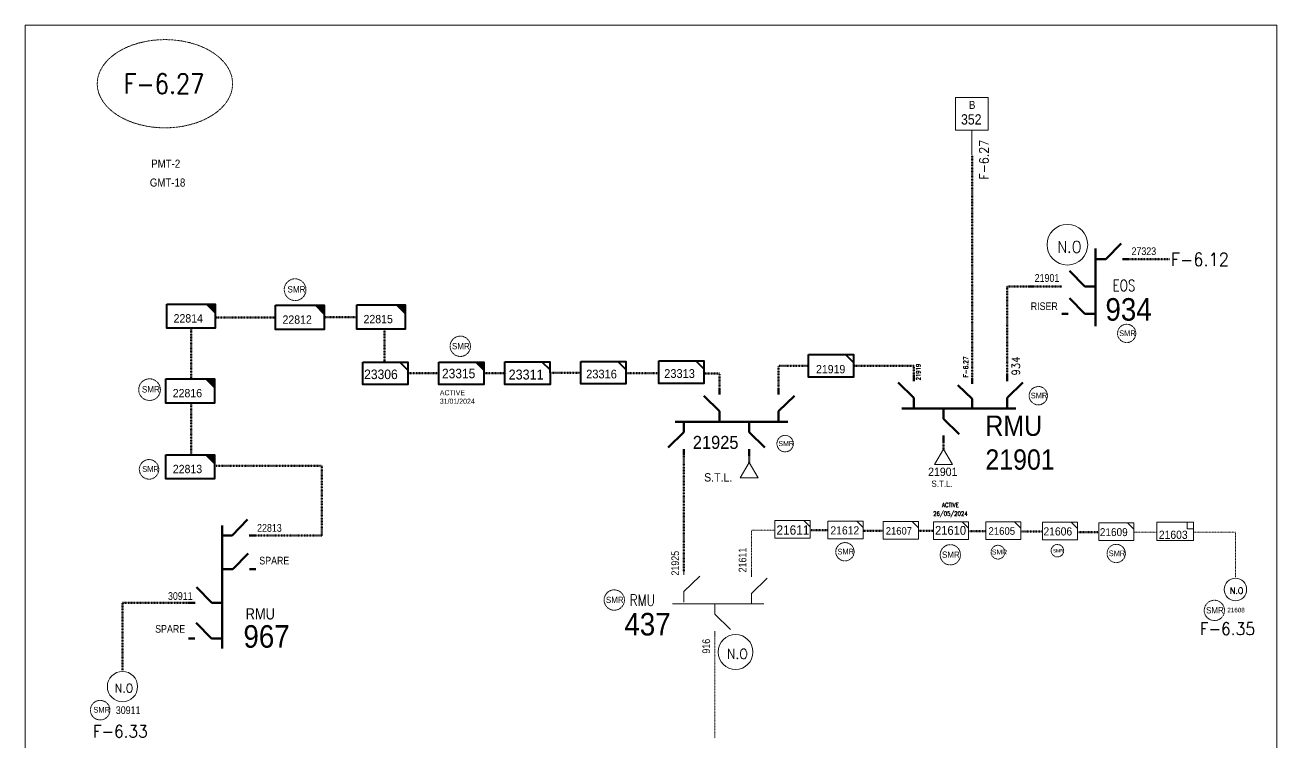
# Model space of a CAD drawing. Header units: metres. Extents: x 65984 to 144644, y -19036 to 23726.
# Drawn here: x 101613 to 102528, y -4146 to -3622 of the extents above; entities that cross this region are included whole.
import ezdxf
from ezdxf.enums import TextEntityAlignment as Align

# ---------------------------------------------------------------- set-up
doc = ezdxf.new("R2010")
doc.units = ezdxf.units.M
doc.header["$MEASUREMENT"] = 0
doc.linetypes.add('DGN Style 3', pattern=[0.013877, 0, -0.013877])
doc.layers.get('0').update_dxf_attribs({"color": 95, "lineweight": 40})
for name, color, linetype, lineweight in [('d_eos', 111, 'Continuous', 40), ('d_eos no', 121, 'Continuous', 40), ('d_switch', 95, 'Continuous', 40), ('d_tf', 1, 'Continuous', 40), ('d_tf no', 6, 'Continuous', 40), ('d_ug cable', 95, 'Continuous', 40), ('d_unit sub', 7, 'Continuous', 40), ('fedr no', 95, 'Continuous', 40), ('GRID STATION  04', 7, 'Continuous', 40), ('GRID STATION 01', 7, 'Continuous', 40), ('Level 37', 7, 'Continuous', 0), ('O H MAIN FEEDER', 4, 'Continuous', 100), ('SW N O', 114, 'Continuous', 30)]:
    doc.layers.add(name, color=color, linetype=linetype, lineweight=lineweight)
doc.styles.add('NASKHF', font='naskhf.shx', dxfattribs={"height": 8})
doc.styles.add('Style-Arial', font='arial.ttf')
doc.styles.add('Style-ENGINEERING', font='ENGINEERING.shx')
doc.styles.add('Style-msdefault', font='msdefault.shx')
doc.styles.add('Style-simplex', font='simplex.shx')
doc.styles.add('Style-STANDARD', font='STANDARD.shx')

# ---------------------------------------------------------------- blocks, each defined once
blk = doc.blocks.new('TF3')
at = {"color": 0, "linetype": 'ByBlock', "lineweight": -2}
for p, q in [((11.3, 9), (18.3, 9)), ((18.3, 9), (18.3, 2))]:
    blk.add_line(p, q, dxfattribs=at)
at = {"color": 0, "linetype": 'ByBlock', "lineweight": -2, "flags": 128}
blk.add_lwpolyline([(18.3, 2), (11.3, 2), (11.3, 9)], dxfattribs=at)
at = {"color": 0, "linetype": 'ByBlock', "lineweight": -2}
blk.add_3dface([(-21.7, 9), (18.3, 9), (18.3, -11), (-21.7, -11)], dxfattribs=at)
blk = doc.blocks.new('TF_8')
at = {"color": 0, "linetype": 'ByBlock', "lineweight": -2}
blk.add_line((6.3, 4.95), (9.9, 1.35), dxfattribs=at)
blk.add_3dface([(-10.1, 4.95), (9.9, 4.95), (9.9, -5.05), (-10.1, -5.05)], dxfattribs=at)
blk = doc.blocks.new('exist.us-1000kva')
at = {"color": 0, "linetype": 'ByBlock', "lineweight": -2, "flags": 128}
blk.add_lwpolyline([(40, 12.9), (32.8, 20), (40, 20)], close=True, dxfattribs=at)
at = {"color": 0, "linetype": 'ByBlock', "lineweight": -2, "extrusion": (0, 0, -1)}
blk.add_solid([(-40, 12.9), (-32.8, 20), (-40, 20)], dxfattribs=at)
at = {"color": 0, "linetype": 'ByBlock', "lineweight": -2, "xscale": 2, "yscale": 2}
blk.add_blockref('TF_8', (20.2, 10.1), dxfattribs=at)
blk = doc.blocks.new('TRA1_1535')
at = {"layer": 'd_tf', "color": 4, "linetype": 'Continuous', "lineweight": 0, "ltscale": 0.000585115, "extrusion": (0, 0, -1), "flags": 128}
blk.add_lwpolyline([(-9.9, -17), (0.1, 0), (10.1, -17)], close=True, dxfattribs=at)
blk = doc.blocks.new('TRA1_1534')
at = {"layer": 'd_tf', "color": 4, "linetype": 'Continuous', "lineweight": 0, "ltscale": 0.000585115, "xscale": 1.000046564039522, "yscale": 1.000046564039522, "zscale": 1.000046564039522, "rotation": 180}
blk.add_blockref('TRA1_1535', (0, 0), dxfattribs=at)
blk = doc.blocks.new('*U3667')
at = {"layer": 'SW N O', "color": 3, "lineweight": 13, "ltscale": 0.426762}
blk.add_circle((0, 0), 16.8, dxfattribs=at)
at = {"layer": 'SW N O', "color": 3, "lineweight": 13, "insert": (1.7, -1.8), "char_height": 9.6, "attachment_point": 5, "line_spacing_factor": 0.6, "style": 'Style-STANDARD'}
blk.add_mtext('N.O', dxfattribs=at)
blk = doc.blocks.new('*U3810')
at = {"layer": 'SW N O', "color": 3, "lineweight": 13, "ltscale": 0.426762}
blk.add_circle((0, 0), 16.8, dxfattribs=at)
at = {"layer": 'SW N O', "color": 3, "lineweight": 13, "insert": (1.7, -1.8), "char_height": 9.6, "attachment_point": 5, "line_spacing_factor": 0.6, "style": 'Style-STANDARD'}
blk.add_mtext('N.O', dxfattribs=at)
blk = doc.blocks.new('*U3942')
at = {"layer": 'SW N O', "color": 3, "lineweight": 13, "ltscale": 0.426762}
blk.add_circle((0, 0), 16.8, dxfattribs=at)
at = {"layer": 'SW N O', "color": 3, "lineweight": 13, "insert": (1.7, -1.8), "char_height": 9.6, "attachment_point": 5, "line_spacing_factor": 0.6, "style": 'Style-STANDARD'}
blk.add_mtext('N.O', dxfattribs=at)
blk = doc.blocks.new('*U3950')
at = {"layer": 'SW N O', "color": 3, "lineweight": 13, "ltscale": 0.426762}
blk.add_circle((0, 0), 16.8, dxfattribs=at)
at = {"layer": 'SW N O', "color": 3, "lineweight": 13, "insert": (1.7, -1.8), "char_height": 9.6, "attachment_point": 5, "line_spacing_factor": 0.6, "style": 'Style-STANDARD'}
blk.add_mtext('N.O', dxfattribs=at)

msp = doc.modelspace()

# ---------------------------------------------------------------- linework, layer by layer
at = {"layer": 'd_eos', "color": 1, "linetype": 'Continuous', "lineweight": 211, "ltscale": 1.050298}
for p, q in [((102395.16, -3784.9), (102395.15, -3841.45)), ((102402.81, -3792.65), (102413.99, -3781.13)), ((102395.16, -3792.65), (102402.81, -3792.65)), ((102415.05, -3792.65), (102419.7, -3792.65)), ((102395.16, -3812.63), (102387.51, -3812.63)), ((102395.15, -3832.61), (102387.5, -3832.61))]:
    msp.add_line(p, q, dxfattribs=at)
at = {"layer": 'd_eos', "color": 7, "linetype": 'Continuous', "lineweight": 211, "ltscale": 1.050298}
for p, q in [((102387.51, -3812.63), (102376.33, -3801.11)), ((102350.39, -3812.65), (102345.74, -3812.65)), ((102387.5, -3832.61), (102376.32, -3821.09)), ((102375.26, -3832.61), (102370.61, -3832.61)), ((102120.66, -3891.43), (102120.66, -3886.78)), ((102163.78, -3891.42), (102163.78, -3886.78))]:
    msp.add_line(p, q, dxfattribs=at)
at = {"layer": 'd_eos', "color": 2, "linetype": 'Continuous', "lineweight": 211, "ltscale": 1.050298}
for p, q in [((102262.67, -3881.66), (102262.67, -3877.01)), ((102330.66, -3881.64), (102330.67, -3876.99)), ((102262.67, -3893.91), (102251.15, -3882.73)), ((102330.66, -3893.88), (102342.19, -3882.7)), ((102120.66, -3903.68), (102109.14, -3892.49)), ((102163.78, -3903.67), (102175.3, -3892.49)), ((102262.67, -3901.56), (102262.67, -3893.91)), ((102330.66, -3901.54), (102330.66, -3893.88)), ((102120.66, -3911.33), (102120.66, -3903.68)), ((102163.78, -3911.32), (102163.78, -3903.67)), ((102337.12, -3901.55), (102253.76, -3901.56)), ((102284.23, -3901.56), (102284.23, -3909.21)), ((102170.42, -3911.32), (102088.23, -3911.33)), ((102094.61, -3911.33), (102094.61, -3918.98)), ((102142.22, -3911.33), (102142.22, -3918.98)), ((102284.23, -3909.21), (102295.76, -3920.4)), ((102094.61, -3918.98), (102083.09, -3930.16)), ((102142.22, -3918.98), (102153.75, -3930.17)), ((102284.23, -3921.46), (102284.23, -3926.11)), ((102094.61, -3931.23), (102094.61, -3935.88)), ((102142.22, -3931.23), (102142.22, -3935.88))]:
    msp.add_line(p, q, dxfattribs=at)
at = {"layer": 'd_eos', "color": 2, "linetype": 'Continuous', "lineweight": 211, "ltscale": 0.945269}
for p, q in [((102305.13, -3894.66), (102294.76, -3884.6)), ((102305.13, -3883.64), (102305.13, -3879.46)), ((102305.13, -3901.55), (102305.13, -3894.66))]:
    msp.add_line(p, q, dxfattribs=at)
at = {"layer": 'd_eos', "color": 7, "linetype": 'Continuous', "lineweight": 211, "ltscale": 0.787465}
for p, q in [((101764.69, -3994.23), (101775.86, -3982.72)), ((101757.04, -3994.23), (101764.69, -3994.23)), ((101757.22, -4076.78), (101757.22, -3987.08)), ((101776.93, -3994.23), (101781.58, -3994.23)), ((101765.03, -4018.91), (101776.21, -4007.39)), ((101757.38, -4018.91), (101765.03, -4018.91)), ((101777.28, -4018.91), (101781.92, -4018.91)), ((101749.74, -4043.58), (101738.56, -4032.06)), ((101737.49, -4043.58), (101732.85, -4043.58)), ((101757.38, -4043.58), (101749.74, -4043.58)), ((101749.57, -4069.59), (101738.39, -4058.07)), ((101737.33, -4069.59), (101732.68, -4069.59)), ((101757.22, -4069.59), (101749.57, -4069.59))]:
    msp.add_line(p, q, dxfattribs=at)
at = {"layer": 'd_eos', "color": 2, "linetype": 'Continuous', "lineweight": 13, "ltscale": 0.787465}
for p, q in [((102094.61, -4023.05), (102094.61, -4018.41)), ((102143.96, -4024.42), (102143.96, -4019.77)), ((102094.61, -4035.3), (102106.13, -4024.12)), ((102143.95, -4036.66), (102155.47, -4025.49)), ((102094.61, -4042.94), (102094.61, -4035.3)), ((102143.95, -4044.31), (102143.95, -4036.66)), ((102152.96, -4044.15), (102086.39, -4044.15)), ((102117.2, -4044.15), (102117.2, -4051.79)), ((102117.2, -4051.79), (102128.72, -4062.97)), ((102117.2, -4064.04), (102117.2, -4068.68))]:
    msp.add_line(p, q, dxfattribs=at)
at = {"layer": 'd_ug cable', "color": 1, "linetype": 'DGN Style 3', "lineweight": 100}
msp.add_line((102419.7, -3792.65), (102449.2, -3792.65), dxfattribs=at)
at = {"layer": 'd_ug cable', "color": 4, "linetype": 'DGN Style 3', "lineweight": 106}
for p, q in [((101855.58, -3835.04), (101831.86, -3835.04)), ((102284.23, -3926.11), (102284.23, -3931.24)), ((102142.22, -3935.88), (102142.22, -3941.01))]:
    msp.add_line(p, q, dxfattribs=at)
at = {"layer": 'd_ug cable', "color": 4, "linetype": 'DGN Style 3', "lineweight": 13}
for p, q in [((102143.96, -4019.76), (102143.96, -3990.72)), ((102161.01, -3990.42), (102144.06, -3990.42)), ((102497.51, -4024.81), (102497.51, -3991.99))]:
    msp.add_line(p, q, dxfattribs=at)
at = {"layer": 'd_ug cable', "color": 55, "linetype": 'DGN Style 3', "lineweight": 13}
msp.add_line((102117.17, -4069.18), (102117.17, -4142.28), dxfattribs=at)
at = {"layer": 'd_ug cable', "color": 4, "linetype": 'DGN Style 3', "lineweight": 106, "flags": 128}
for points in [[(102305.07, -3716.94), (102305.07, -3879.42)], [(102370.61, -3812.63), (102330.67, -3812.63), (102330.67, -3876.99)], [(101752.3, -3835.15), (101796.39, -3835.15)], [(101734.58, -3879.97), (101734.58, -3843.11)], [(101875.85, -3867.78), (101875.85, -3843.66)], [(101915.62, -3875.78), (101892.99, -3875.78)], [(101964.76, -3875.78), (101948.41, -3875.78)], [(102019.32, -3875.48), (101996.94, -3875.65)], [(102076.32, -3875.9), (102052.22, -3875.9)], [(102120.66, -3886.78), (102120.66, -3876.14), (102110.02, -3876.14)], [(102163.78, -3886.78), (102163.78, -3870.5), (102185.65, -3870.5)], [(102218.55, -3870.48), (102262.67, -3870.48), (102262.67, -3877.01)], [(101734.62, -3935.34), (101734.57, -3897.7)], [(101751.84, -3943.56), (101830.1, -3943.56)], [(101830.16, -3943.56), (101830.16, -3994.3)], [(101830.01, -3994.23), (101781.58, -3994.23)], [(102199.78, -3990.4), (102186.58, -3990.4)], [(102239.85, -3990.88), (102225.79, -3990.88)], [(102276.35, -3990.96), (102266.25, -3990.96)], [(102314.85, -3991.08), (102302.96, -3991.08)], [(102356.11, -3991.4), (102341.02, -3991.4)], [(102397.26, -3991.8), (102382.51, -3991.8)]]:
    msp.add_lwpolyline(points, dxfattribs=at)
at = {"layer": 'd_ug cable', "color": 4, "linetype": 'DGN Style 3', "lineweight": 140, "flags": 128}
msp.add_lwpolyline([(102094.61, -4020.64), (102094.61, -3935.88)], dxfattribs=at)
at = {"layer": 'd_ug cable', "color": 4, "linetype": 'DGN Style 3', "lineweight": 13, "flags": 128}
for points in [[(102439.95, -3991.94), (102423.4, -3991.94)], [(102466.56, -3991.99), (102497.51, -3991.99)]]:
    msp.add_lwpolyline(points, dxfattribs=at)
at = {"layer": 'd_ug cable', "color": 7, "linetype": 'DGN Style 3', "lineweight": 106, "flags": 128}
for points in [[(101684.41, -4092.5), (101684.41, -4043.58)], [(101732.85, -4043.58), (101684.42, -4043.58)]]:
    msp.add_lwpolyline(points, dxfattribs=at)
at = {"layer": 'd_ug cable', "color": 2, "linetype": 'DGN Style 3', "lineweight": 13}
for centre, radius in [((101810.6, -3814.94), 7.92), ((102418.03, -3846.82), 6.68), ((101931.27, -3856.23), 7.42), ((101704.26, -3887.91), 7.92), ((102353.45, -3892.28), 6.68), ((102168.54, -3927.3), 6.01), ((101703.93, -3946.07), 7.13), ((102212.25, -4006.19), 6.68), ((102289.22, -4008.42), 7.42), ((102367.44, -4005.42), 4.56), ((102410.4, -4007.45), 6.68), ((102043.74, -4041.44), 7.42), ((102482.1, -4049.02), 7.42), ((101668.21, -4121.8), 7.13)]:
    msp.add_circle(centre, radius, dxfattribs=at)
at = {"layer": 'd_ug cable', "color": 1, "linetype": 'DGN Style 3', "lineweight": 13}
msp.add_circle((102324.01, -4006.51), 5.02, dxfattribs=at)
at = {"layer": 'fedr no', "color": 82, "linetype": 'DGN Style 3', "lineweight": 13, "true_color": 0x1dc70e}
msp.add_ellipse((101715.52, -3664.6), major_axis=(49.41, 0), ratio=0.651175, dxfattribs=at)
at = {"layer": 'GRID STATION  04', "color": 4, "linetype": 'Continuous', "lineweight": 13, "ltscale": 0.456961}
msp.add_line((102304.96, -3698.92), (102304.96, -3716.61), dxfattribs=at)
at = {"layer": 'GRID STATION  04', "color": 4, "linetype": 'Continuous', "lineweight": 13, "ltscale": 0.658023, "flags": 128}
msp.add_lwpolyline([(102316.82, -3698.44), (102316.82, -3674.67), (102293.05, -3674.67), (102293.05, -3698.44)], close=True, dxfattribs=at)
at = {"layer": 'O H MAIN FEEDER', "color": 140, "linetype": 'Continuous', "lineweight": 13, "flags": 128}
msp.add_lwpolyline([(101613.33, -3621.78), (102527.8, -3621.78), (102527.8, -4275.87), (101613.33, -4275.87)], close=True, dxfattribs=at)

# ---------------------------------------------------------------- block references
at = {"layer": 'd_tf', "color": 4, "linetype": 'Continuous', "lineweight": 0, "ltscale": 0.000585115, "extrusion": (0, 0, -1), "xscale": 0.6581423260922024, "yscale": 0.6581423260922024, "zscale": 0.6581423260922024, "rotation": 180}
for p in [(-102284.18, -3931.22), (-102142.17, -3940.99)]:
    msp.add_blockref('TRA1_1534', p, dxfattribs=at)
at = {"layer": 'd_unit sub', "color": 4, "linetype": 'Continuous', "lineweight": 40}
for name, p, xscale, yscale, zscale, rotation in [('exist.us-1000kva', (101716.84, -3843.11), 0.8867185779850889, 0.8867185779850889, 0.8867185779850889, 359.9999999999999), ('exist.us-1000kva', (101855.58, -3843.66), 0.8867185779850889, 0.8867185779850889, 0.8867185779850889, 359.9999999999999), ('TF_8', (101876.7, -3875.92), 1.644815907510749, 1.644815907510749, 0.4112039768776864, 0.0399999999999579), ('TF_8', (101980.51, -3875.71), 1.644815907510749, 1.644815907510749, 0.4112039768776864, 0.0399999999999579), ('TF_8', (102035.94, -3875.39), 1.644815907510749, 1.644815907510749, 0.4112039768776864, 0.0399999999999579), ('TF_8', (102092.93, -3875.01), 1.644815907510749, 1.644815907510749, 0.4112039768776864, 0.0399999999999579), ('TF_8', (102202.26, -3870.41), 1.644815907510749, 1.644815907510749, 0.4112039768776864, 0.0399999999999579)]:
    msp.add_blockref(name, p, dxfattribs=dict(at, xscale=xscale, yscale=yscale, zscale=zscale, rotation=rotation))
at = {"layer": 'd_unit sub', "color": 2, "linetype": 'Continuous', "lineweight": 40, "xscale": 0.8867185779850889, "yscale": 0.8867185779850889, "zscale": 0.8867185779850889, "rotation": 359.9999999999999}
for p in [(101796.39, -3844.02), (101716.21, -3897.7), (101716.28, -3953.07)]:
    msp.add_blockref('exist.us-1000kva', p, dxfattribs=at)
at = {"layer": 'd_unit sub', "color": 2, "linetype": 'Continuous', "lineweight": 40, "xscale": 0.8213812272213343, "yscale": 0.8237212699230111, "zscale": 1.349094412328369}
msp.add_blockref('exist.us-1000kva', (101915.56, -3884.23), dxfattribs=at)
at = {"layer": 'd_unit sub', "color": 4, "linetype": 'Continuous', "lineweight": 13, "xscale": 1.282748550313862, "yscale": 1.282748550313862, "zscale": 0.1475740590934055, "rotation": 359.9999999999999}
for p in [(102174.04, -3989.83), (102253.17, -3990.47)]:
    msp.add_blockref('TF_8', p, dxfattribs=at)
at = {"layer": 'd_unit sub', "color": 2, "linetype": 'Continuous', "lineweight": 13, "xscale": 1.282748550313862, "yscale": 1.282748550313862, "zscale": 0.1475740590934055, "rotation": 359.9999999999999}
for p in [(102212.74, -3990.21), (102289.82, -3990.71), (102328.12, -3990.81), (102369.41, -3991.06), (102410.64, -3991.55)]:
    msp.add_blockref('TF_8', p, dxfattribs=at)
at = {"layer": 'd_unit sub', "color": 4, "linetype": 'Continuous', "lineweight": 13, "xscale": 0.6687274088900982, "yscale": 0.6687274088900982, "zscale": 0.2249261684093972}
msp.add_blockref('TF3', (102454.54, -3990.68), dxfattribs=at)
at = {"layer": 'SW N O', "color": 3, "lineweight": 13, "rotation": 359.9999999999999}
for name, p, xscale, yscale, zscale in [('*U3942', (102374.71, -3782.08), 0.8837376104414433, 0.8837376104414433, 0.8837376104414433), ('*U3810', (102497.51, -4033.75), 0.4857005455419667, 0.4857005455419667, 0.4857005455419667), ('*U3667', (102132.36, -4079.37), 0.7562515479323109, 0.7562515479323109, 0.7562515479323109), ('*U3950', (101684.51, -4104.61), 0.6575532693283592, 0.6575532693283592, 0.6575532693283592)]:
    msp.add_blockref(name, p, dxfattribs=dict(at, xscale=xscale, yscale=yscale, zscale=zscale))

# ---------------------------------------------------------------- texts
at = {"layer": 'd_eos no', "color": 2, "linetype": 'Continuous', "lineweight": 140, "style": 'Style-Arial', "width": 0.88}
msp.add_text('934', height=16.454, dxfattribs=at).set_placement((102402.54, -3821.08), align=Align.TOP_LEFT)
at = {"layer": 'd_eos no', "color": 2, "linetype": 'Continuous', "lineweight": 140, "insert": (102314.83, -3906.8), "char_height": 14.8082, "attachment_point": 1, "style": 'Style-STANDARD'}
msp.add_mtext('\\fArial|b0|i0|c178178|p39;\\H1x;\\W0.88;RMU\\P21901', dxfattribs=at)
at = {"layer": 'd_switch', "color": 7, "linetype": 'Continuous', "lineweight": 30, "style": 'Style-ENGINEERING', "width": 0.857143}
for s, p in [('27323', (102421.56, -3783.99)), ('RISER', (102347.95, -3824.16))]:
    msp.add_text(s, height=5.644, dxfattribs=at).set_placement(p, align=Align.TOP_LEFT)
msp.add_text('21901', height=5.644, dxfattribs=at).set_placement((102368.82, -3809.2), align=Align.RIGHT)
at = {"layer": 'd_tf no', "color": 1, "linetype": 'Continuous', "lineweight": 13, "style": 'Style-msdefault', "width": 0.947368}
for height, p in [(4.677, (101805.01, -3812.3)), (4.138, (102412.55, -3844.65)), (4.597, (101925.18, -3853.82)), (4.677, (101698.67, -3885.27)), (4.138, (102347.97, -3890.11)), (3.724, (102163.6, -3925.35)), (4.209, (101698.9, -3943.7)), (4.138, (102206.77, -4004.02)), (4.138, (102404.92, -4005.28)), (4.597, (102283.13, -4006.01)), (4.597, (102037.65, -4039.03)), (4.597, (102476.01, -4046.61)), (4.209, (101663.18, -4119.42))]:
    msp.add_text('SMR', height=height, dxfattribs=at).set_placement(p, align=Align.TOP_LEFT)
at = {"layer": 'd_tf no', "color": 4, "lineweight": 40, "style": 'Style-msdefault', "width": 0.945946}
msp.add_text('22814', height=6.088, dxfattribs=at).set_placement((101721.86, -3832.79), align=Align.TOP_LEFT)
at = {"layer": 'd_tf no', "color": 2, "linetype": 'Continuous', "lineweight": 40, "style": 'Style-msdefault', "width": 0.945946}
for s, p in [('22812', (101801.41, -3833.7)), ('22816', (101721.23, -3887.38)), ('22813', (101721.3, -3942.75))]:
    msp.add_text(s, height=6.088, dxfattribs=at).set_placement(p, align=Align.TOP_LEFT)
at = {"layer": 'd_tf no', "color": 4, "linetype": 'Continuous', "lineweight": 40, "style": 'Style-msdefault', "width": 0.945946}
for s, height, p in [('22815', 6.088, (101860.6, -3833.34)), ('23306', 6.98, (101861.02, -3873.21)), ('23311', 7.246, (101966.6, -3873.23)), ('23316', 6.374, (102023.22, -3873.3)), ('23313', 6.374, (102080.21, -3872.93)), ('21919', 6.088, (102191.09, -3869.89)), ('21901', 6.088, (102272.99, -3944.8))]:
    msp.add_text(s, height=height, dxfattribs=at).set_placement(p, align=Align.TOP_LEFT)
at = {"layer": 'd_tf no', "color": 131, "linetype": 'Continuous', "lineweight": 40, "style": 'Style-msdefault', "width": 0.945946}
msp.add_text('23315', height=6.916, dxfattribs=at).set_placement((101917.9, -3872.63), align=Align.TOP_LEFT)
at = {"layer": 'd_tf no', "color": 2, "linetype": 'Continuous', "lineweight": 40, "style": 'Style-msdefault', "width": 0.945946}
msp.add_text('21925', height=9.492, dxfattribs=at).set_placement((102101.09, -3931.11))
at = {"layer": 'd_tf no', "color": 7, "linetype": 'Continuous', "lineweight": 40, "style": 'Style-msdefault', "width": 0.945946}
for height, p in [(6.088, (102109.39, -3954.93)), (4.605, (102275.43, -3958.84))]:
    msp.add_text('S.T.L.', height=height, dxfattribs=at).set_placement(p)
at = {"layer": 'd_tf no', "color": 4, "linetype": 'Continuous', "lineweight": 13, "style": 'Style-msdefault', "width": 0.945946}
for s, height, p in [('21611', 6.837, (102162.22, -3986.92)), ('21607', 5.439, (102242.06, -3988.23)), ('21603', 5.984, (102441.51, -3990.81))]:
    msp.add_text(s, height=height, dxfattribs=at).set_placement(p, align=Align.TOP_LEFT)
at = {"layer": 'd_tf no', "color": 2, "linetype": 'Continuous', "lineweight": 13, "style": 'Style-msdefault', "width": 0.945946}
for s, height, p in [('21612', 5.963, (102201.66, -3987.61)), ('21610', 6.441, (102278.05, -3987.37)), ('21605', 5.526, (102317.08, -3988.29)), ('21606', 5.961, (102357.24, -3988.36)), ('21609', 5.782, (102398.43, -3988.98)), ('21608', 3.33, (102491.54, -4047.07))]:
    msp.add_text(s, height=height, dxfattribs=at).set_placement(p, align=Align.TOP_LEFT)
at = {"layer": 'd_tf no', "color": 1, "linetype": 'Continuous', "lineweight": 40, "style": 'Style-msdefault', "width": 0.945946}
msp.add_text('SMR', height=2.428, dxfattribs=at).set_placement((102364.25, -4004.29), align=Align.TOP_LEFT)
at = {"layer": 'd_tf no', "color": 131, "linetype": 'Continuous', "lineweight": 40, "insert": (101916.31, -3888.29), "char_height": 3.7114, "attachment_point": 1, "style": 'NASKHF'}
msp.add_mtext('\\Fmsdefault;\\H1x;\\W0.945946;ACTIVE\\P31/01/2024', dxfattribs=at)
at = {"layer": 'd_tf no', "color": 111, "linetype": 'Continuous', "lineweight": 13, "insert": (102289.29, -3975.74), "char_height": 3.1587, "attachment_point": 5, "line_spacing_factor": 1.2, "style": 'Style-STANDARD'}
msp.add_mtext('\\H1x;\\W0.909091;ACTIVE\\P26/05/2024', dxfattribs=at)
at = {"layer": 'd_tf no', "color": 2, "lineweight": 13, "insert": (102319.56, -4004.62), "char_height": 3.5709, "attachment_point": 1, "style": 'NASKHF'}
msp.add_mtext('\\Fmsdefault;\\H1x;\\W0.925;SMR\\P', dxfattribs=at)
at = {"layer": 'fedr no', "color": 6, "linetype": 'Continuous', "lineweight": 13, "style": 'Style-STANDARD', "width": 0.909091}
msp.add_text('F-6.27', height=14.543, dxfattribs=at).set_placement((101714.82, -3664.58), align=Align.MIDDLE_CENTER)
at = {"layer": 'fedr no', "color": 7, "linetype": 'Continuous', "lineweight": 13, "style": 'Style-simplex', "width": 0.909091}
for s, height, p in [('F-6.27', 6.553, (102313.78, -3720.06)), ('F-6.27', 3.454, (102300.46, -3871.28)), ('934', 5.898, (102337.11, -3870.64)), ('21919', 3.109, (102265.8, -3875.02))]:
    msp.add_text(s, height=height, rotation=90, dxfattribs=at).set_placement(p, align=Align.MIDDLE_CENTER)
at = {"layer": 'fedr no', "color": 55, "linetype": 'Continuous', "lineweight": 40, "attachment_point": 5, "style": 'Style-STANDARD'}
for s, insert, char_height in [('F-6.12', (102471.53, -3792.86), 9.527), ('F-6.35\\P', (102491.57, -4062.38), 9.069), ('F-6.33', (101682.92, -4137.27), 9.001)]:
    msp.add_mtext(s, dxfattribs=dict(at, insert=insert, char_height=char_height))
at = {"layer": 'GRID STATION  04', "color": 4, "linetype": 'Continuous', "lineweight": 13, "style": 'Style-msdefault', "width": 0.888889}
for s, height, p in [('B', 5.82, (102302.89, -3677.16)), ('352', 7.536, (102297.03, -3686.87))]:
    msp.add_text(s, height=height, dxfattribs=at).set_placement(p, align=Align.TOP_LEFT)
at = {"layer": 'GRID STATION 01', "linetype": 'Continuous', "lineweight": 13, "style": 'Style-msdefault', "width": 0.888889}
for s, p in [('PMT-2', (101705.52, -3719.98)), ('GMT-18', (101704.51, -3733.75))]:
    msp.add_text(s, height=5.94, dxfattribs=at).set_placement(p, align=Align.TOP_LEFT)
at = {"layer": 'Level 37', "color": 7, "linetype": 'Continuous', "lineweight": 53, "width": 0.854701}
for s, style, p in [('EOS', 'Style-STANDARD', (102416.05, -3811.83)), ('RMU', 'Style-msdefault', (101785.17, -4051.49))]:
    msp.add_text(s, height=8.215, dxfattribs=dict(at, style=style)).set_placement(p, align=Align.MIDDLE_CENTER)
at = {"layer": 'Level 37', "color": 7, "linetype": 'Continuous', "lineweight": 53, "style": 'Style-ENGINEERING', "width": 0.857143}
msp.add_text('22813', height=5.644, dxfattribs=at).set_placement((101782.85, -3991.62))
at = {"layer": 'Level 37', "color": 7, "linetype": 'Continuous', "lineweight": 13, "style": 'Style-ENGINEERING', "width": 0.857143}
msp.add_text('21611', height=5.644, rotation=90, dxfattribs=at).set_placement((102134.58, -4003.24), align=Align.TOP_RIGHT)
at = {"layer": 'Level 37', "color": 7, "linetype": 'Continuous', "lineweight": 53, "style": 'Style-ENGINEERING', "width": 0.857143}
for p in [(101784.44, -4009.82), (101708.39, -4059.66)]:
    msp.add_text('SPARE', height=5.644, dxfattribs=at).set_placement(p, align=Align.TOP_LEFT)
at = {"layer": 'Level 37', "color": 7, "linetype": 'Continuous', "lineweight": 13, "style": 'Style-ENGINEERING', "width": 0.857143}
for s, p in [('21925', (102091.04, -4023.54)), ('916', (102113.71, -4080.54))]:
    msp.add_text(s, height=5.644, rotation=89.99248, dxfattribs=at).set_placement(p)
at = {"layer": 'Level 37', "color": 7, "linetype": 'Continuous', "lineweight": 53, "style": 'Style-ENGINEERING', "width": 0.857143}
msp.add_text('30911', height=5.644, dxfattribs=at).set_placement((101735.74, -4035.69), align=Align.TOP_RIGHT)
at = {"layer": 'Level 37', "color": 2, "linetype": 'Continuous', "lineweight": 13, "style": 'Style-STANDARD', "width": 0.854701}
msp.add_text('RMU', height=8.215, dxfattribs=at).set_placement((102064.21, -4041.6), align=Align.MIDDLE_CENTER)
at = {"layer": 'Level 37', "color": 2, "linetype": 'Continuous', "lineweight": 13, "style": 'Style-Arial', "width": 0.88}
msp.add_text('437', height=16.454, dxfattribs=at).set_placement((102051.15, -4050.83), align=Align.TOP_LEFT)
at = {"layer": 'Level 37', "color": 7, "linetype": 'Continuous', "lineweight": 120, "style": 'Style-Arial', "width": 0.88}
msp.add_text('967', height=16.454, dxfattribs=at).set_placement((101772.88, -4059.76), align=Align.TOP_LEFT)
at = {"layer": 'Level 37', "color": 2, "linetype": 'Continuous', "lineweight": 53, "style": 'Style-ENGINEERING', "width": 0.857143}
msp.add_text('30911', height=5.644, dxfattribs=at).set_placement((101697.64, -4119), align=Align.TOP_RIGHT)

doc.saveas('drawing.dxf')
